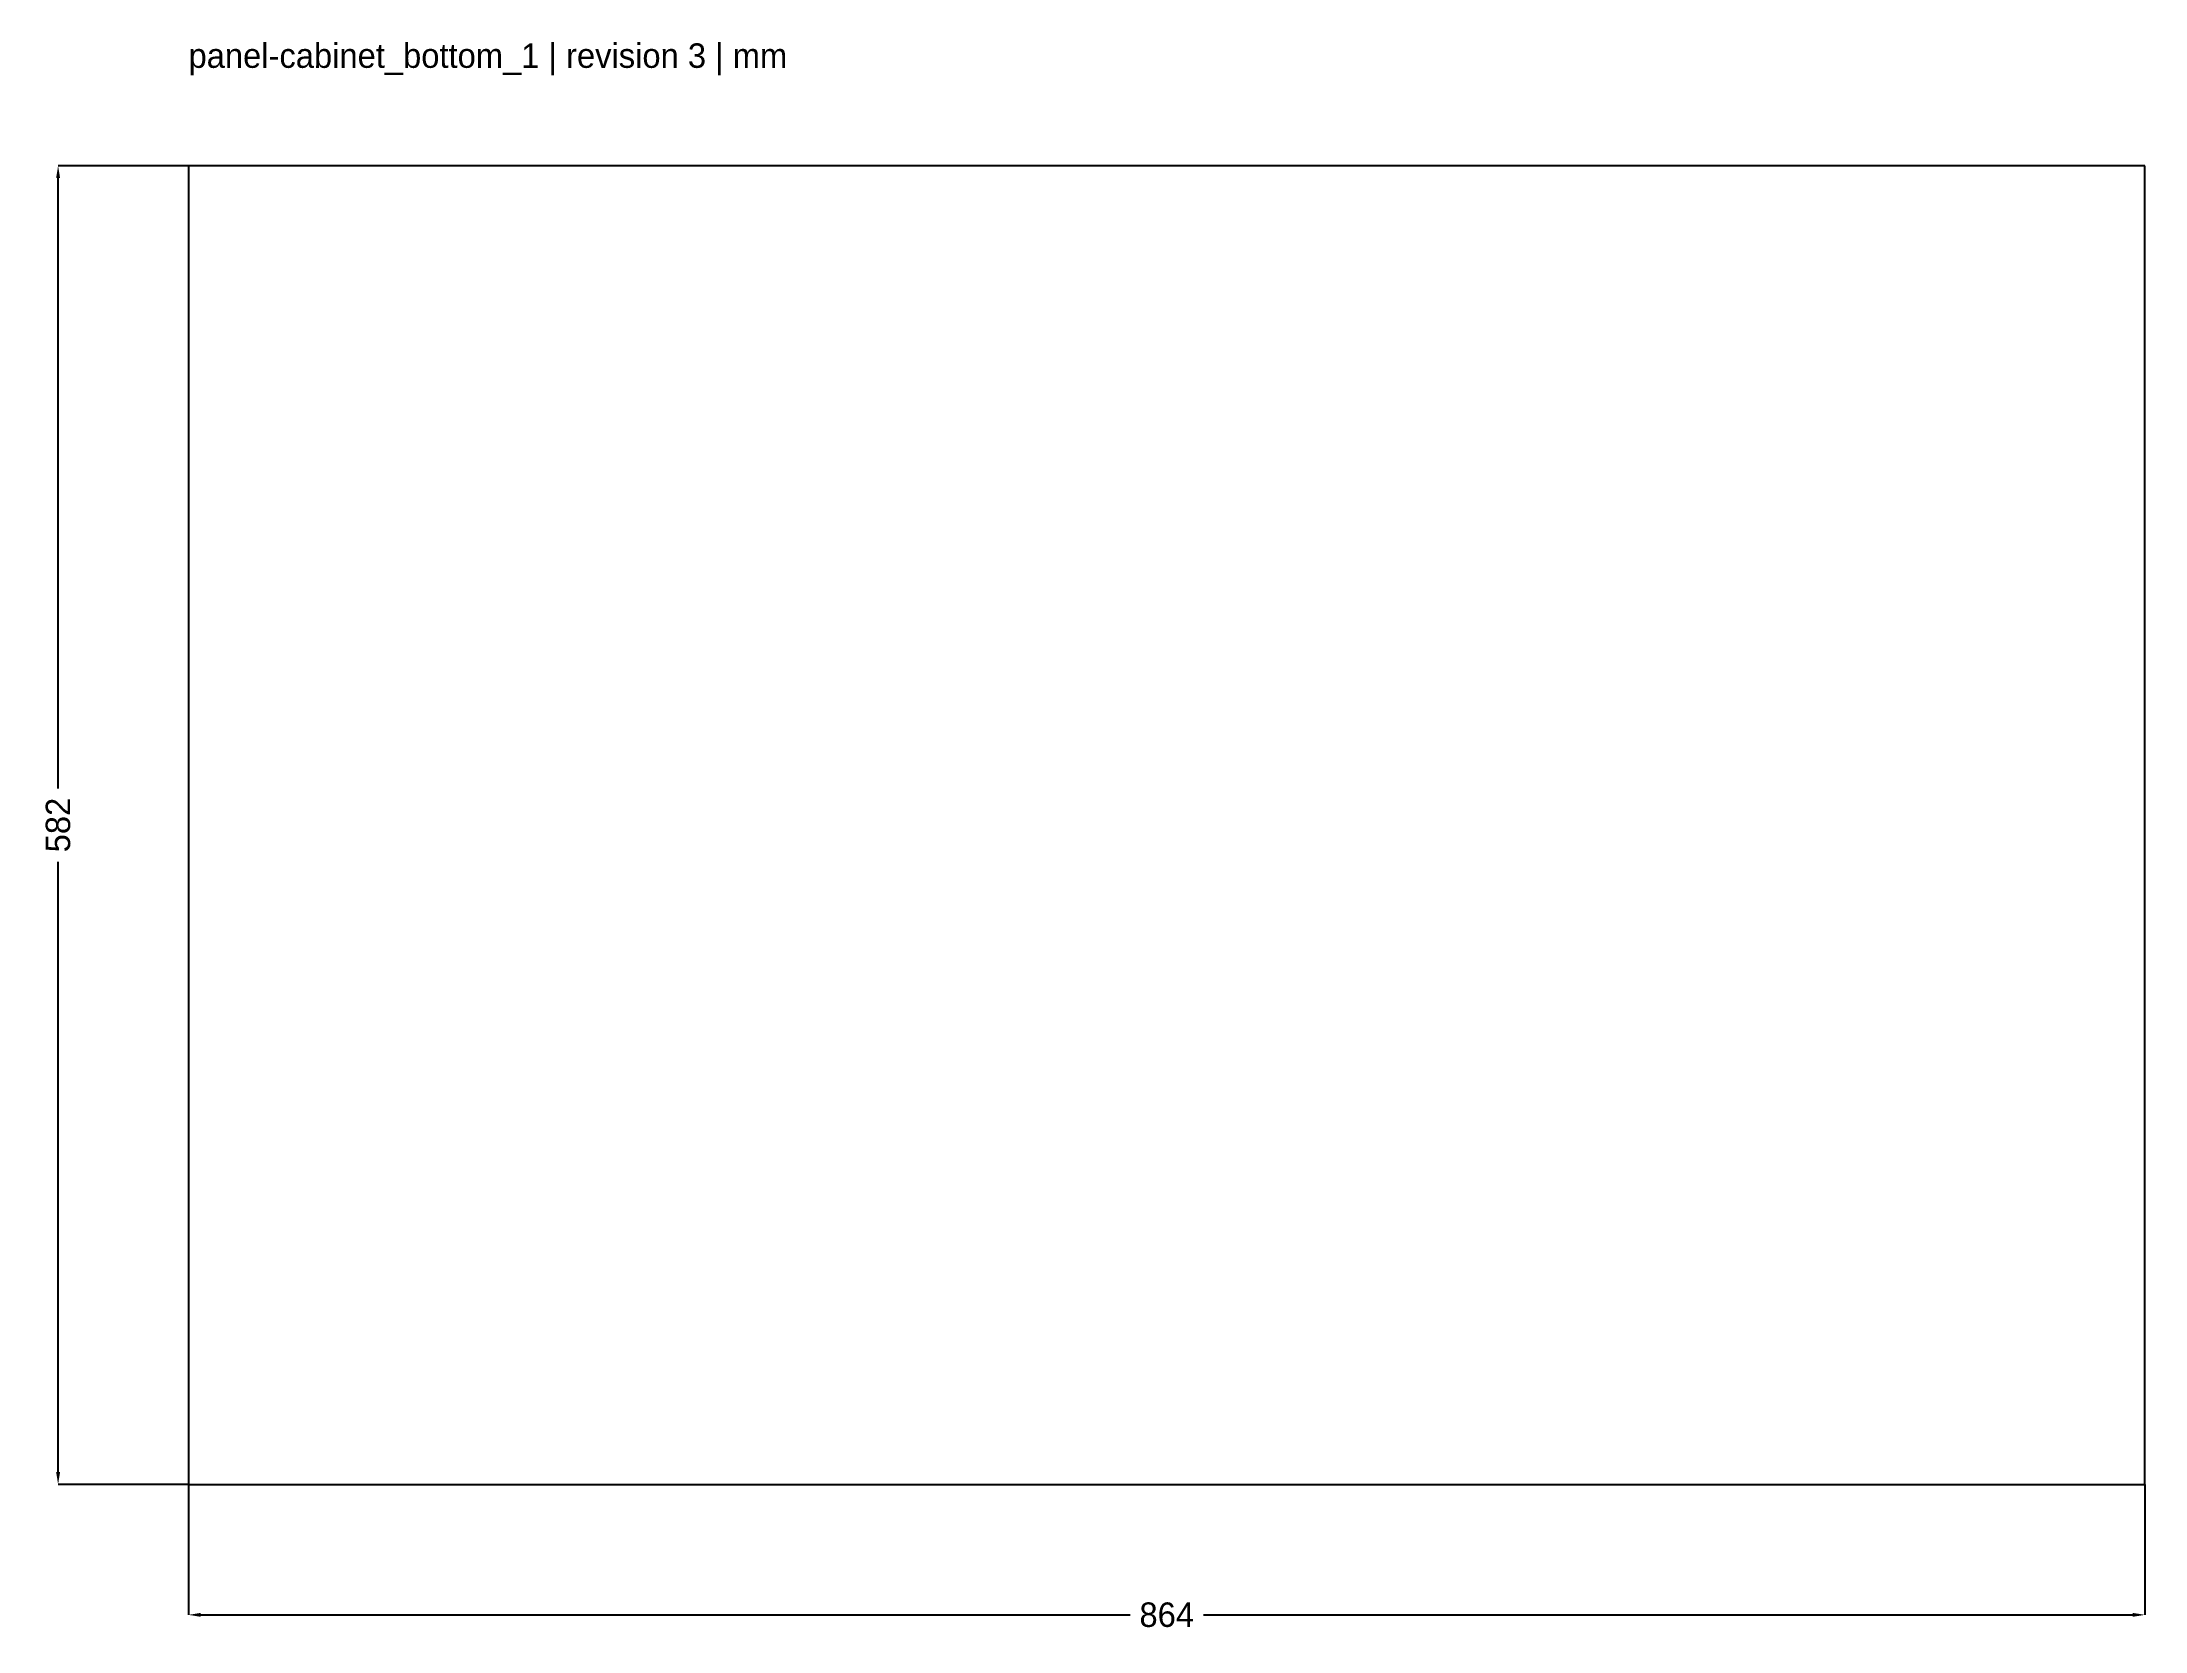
# Model space of a CAD drawing. Header units: millimetres. Extents: x -65 to 864, y -65 to 637.
import ezdxf

# ---------------------------------------------------------------- set-up
doc = ezdxf.new("R2010")
doc.units = ezdxf.units.MM
doc.dimstyles.get("Standard").update_dxf_attribs({"dimtxt": 2.5, "dimasz": 2.5, "dimexe": 1.25, "dimexo": 0.625, "dimtad": 1, "dimcen": 2.5, "dimazin": 3, "dimtfac": 1, "dimtmove": 0, "dimatfit": 3})

# ---------------------------------------------------------------- blocks, each defined once
blk = doc.blocks.new('_CLOSEDFILLED')
at = {"color": 0, "linetype": 'BYBLOCK'}
blk.add_solid([(-1, 0.16), (0, 0), (-1, -0.16)], dxfattribs=at)
blk = doc.blocks.new('*D1')
for p, q in [((0, 0), (0, -57.6)), ((864, 0), (864, -57.6)), ((5.4, -57.6), (415.8, -57.6)), ((448.2, -57.6), (858.6, -57.6))]:
    blk.add_line(p, q)
at = {"layer": 'Defpoints'}
for p in [(0, 0), (864, 0), (0, -57.6)]:
    blk.add_point(p, dxfattribs=at)
at = {"xscale": 5.4, "yscale": 5.4, "rotation": 180}
blk.add_blockref('_CLOSEDFILLED', (0, -57.6), dxfattribs=at)
at = {"xscale": 5.4, "yscale": 5.4}
blk.add_blockref('_CLOSEDFILLED', (864, -57.6), dxfattribs=at)
at = {"insert": (432, -57.6), "char_height": 10.8, "attachment_point": 5}
blk.add_mtext('864', dxfattribs=at)
blk = doc.blocks.new('*D2')
for p, q in [((0, 582), (-57.6, 582)), ((-57.6, 307.2), (-57.6, 576.6)), ((-57.6, 5.4), (-57.6, 274.8)), ((0, 0), (-57.6, 0))]:
    blk.add_line(p, q)
at = {"layer": 'Defpoints'}
for p in [(0, 582), (-57.6, 0), (0, 0)]:
    blk.add_point(p, dxfattribs=at)
at = {"xscale": 5.4, "yscale": 5.4}
for p, rotation in [((-57.6, 582), 90), ((-57.6, 0), 270)]:
    blk.add_blockref('_CLOSEDFILLED', p, dxfattribs=dict(at, rotation=rotation))
at = {"insert": (-57.6, 291), "char_height": 10.8, "attachment_point": 5, "rotation": 90}
blk.add_mtext('582', dxfattribs=at)

msp = doc.modelspace()

# ---------------------------------------------------------------- linework, layer by layer
for p, q in [((864, 582), (0, 582)), ((0, 582), (0, 0)), ((864, 0), (864, 582)), ((0, 0), (864, 0))]:
    msp.add_line(p, q)

# ---------------------------------------------------------------- texts
msp.add_text('panel-cabinet_bottom_1 | revision 3 | mm', height=10.8).set_placement((0, 625.2))

# ---------------------------------------------------------------- dimensions: what is measured, and where the dimension line sits
dim = msp.add_linear_dim(base=(-57.6, 0), p1=(0, 0), p2=(0, 582), angle=90, dimstyle='Standard', override={"dimtxt": 10.8, "dimasz": 5.4})
dim.commit()
dim.dimension.update_dxf_attribs({"geometry": '*D2', "text_midpoint": (-57.6, 291)})
dim = msp.add_linear_dim(base=(0, -57.6), p1=(0, 0), p2=(864, 0), dimstyle='Standard', override={"dimtxt": 10.8, "dimasz": 5.4})
dim.commit()
dim.dimension.update_dxf_attribs({"geometry": '*D1', "text_midpoint": (432, -57.6)})

doc.saveas('drawing.dxf')
